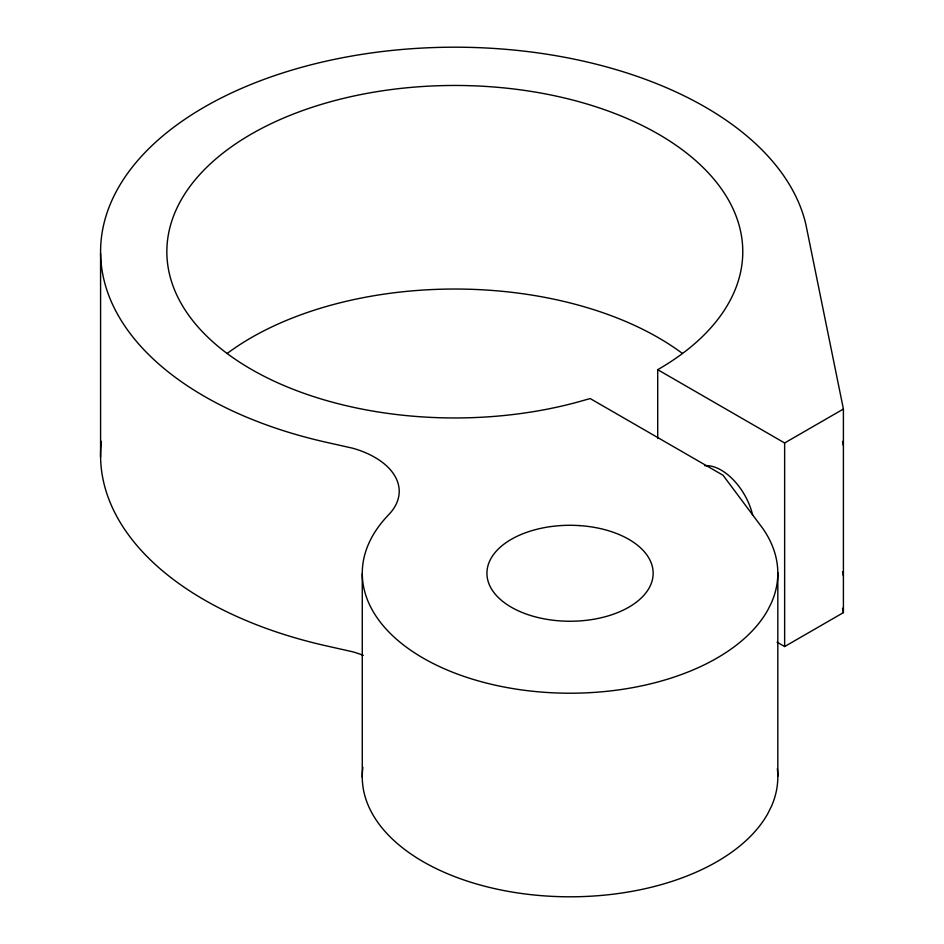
<?xml version="1.0" encoding="UTF-8"?>
<svg xmlns="http://www.w3.org/2000/svg" width="944" height="944" viewBox="0 0 944 944"><rect width="100%" height="100%" fill="white"/><g stroke="black" fill="none" stroke-linecap="round" stroke-linejoin="round"><path stroke-width="1.42" d="M777.03 642.156L784.641 646.546L843.405 612.621L843.405 409.035L805.846 224.33A354.236 204.518 0 0 0 466.596 47.306A354.236 204.518 0 0 0 107.699 210.913A354.236 204.518 0 0 0 327.249 442.5L352.643 448.199A83.166 48.014 0 0 1 388.208 515.176L387.5 515.967A207.774 119.959 0 0 0 488.426 683.574A207.774 119.959 0 0 0 767.944 609.789L771.531 602.543A207.774 119.959 0 0 0 762.87 528.581L723.057 475.269L590.224 398.58L585.54 399.843A287.967 166.25 0 0 1 167.241 260.402A287.967 166.25 0 0 1 557.998 96.5A287.967 166.25 0 0 1 658.428 369.269L657.708 369.682L657.708 438.512M657.708 369.682L784.641 442.972L843.405 409.035M842.532 441.414L843.417 445.686M842.532 571.698L843.417 575.982M842.52 608.29L843.405 612.621M784.641 442.972L784.641 646.546M777.821 572.701L777.821 776.275M362.272 573.822L362.272 777.408M100.583 253.464L100.583 457.049M363.298 655.384A83.166 48.014 0 0 0 352.643 651.785L327.249 646.074A354.236 204.518 0 0 1 101.397 441.355M227.268 353.386A287.967 166.25 0 0 1 682.335 353.386M777.349 768.746A207.774 119.959 0 0 1 771.531 806.129L767.944 813.374A207.774 119.959 0 0 1 529.938 894.546A207.774 119.959 0 0 1 362.909 767.366M704.72 465.711A46.539 26.869 60 0 1 752.675 515.282M579.557 525.596L574.353 525.348A83.107 47.979 0 0 0 495.234 594.165A83.107 47.979 0 0 0 637.802 601.045A83.107 47.979 0 0 0 579.557 525.596"/></g></svg>
